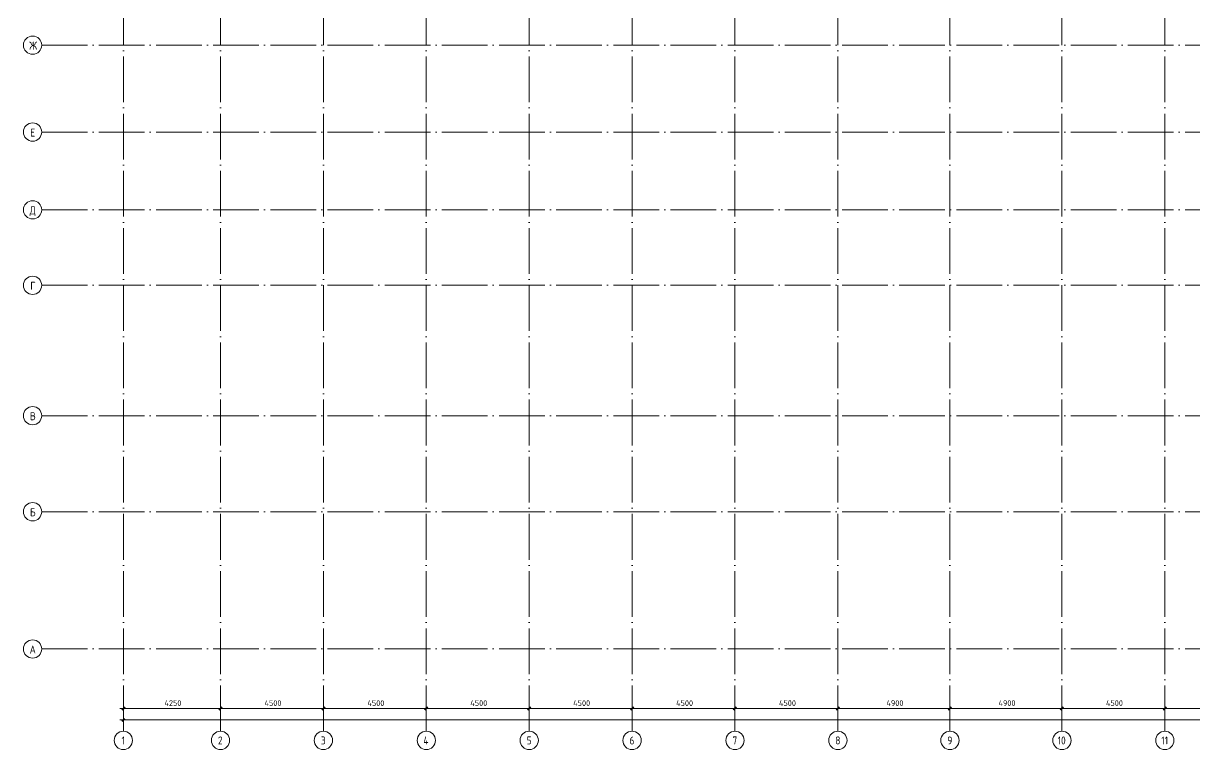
# Model space of a CAD drawing. Header units: millimetres. Extents: x 97 to 215964, y -4577 to 60645.
# Drawn here: x 54428 to 105648, y -4373 to 27375 of the extents above; entities that cross this region are included whole.
import ezdxf

# ---------------------------------------------------------------- set-up
doc = ezdxf.new("R2010")
doc.units = ezdxf.units.MM
doc.linetypes.add('ADSK_Линия сетки', pattern=[2500, 2000, -250, 0, -250])
for name, color, linetype, lineweight in [('A-____-____-DIMS', 211, 'Continuous', 9), ('A-____-____-DIMS-100', 211, 'Continuous', 9), ('S-GRID-____-IDEN', 1, 'Continuous', 20), ('S-GRID-____-OTLN', 1, 'Continuous', 9)]:
    doc.layers.add(name, color=color, linetype=linetype, lineweight=lineweight)
doc.styles.add('GOST Common', font='GOST_Common.ttf', dxfattribs={"width": 0.9, "height": 250})
doc.styles.add('GOST Common_2', font='GOST_Common.ttf', dxfattribs={"width": 0.9, "height": 350})
doc.dimstyles.new('ADSK_Основной_2_5_мм_Округление_до_10_мм', dxfattribs={"dimscale": 304.8, "dimtxt": 0.824897, "dimasz": 0.463911, "dimexe": 0.492126, "dimexo": 0.001615, "dimgap": 0.098425, "dimtad": 1, "dimdec": 0, "dimlfac": 304.8, "dimrnd": 10, "dimdsep": 46, "dimtxsty": 'GOST Common', "dimblk1": 'OBLIQUE', "dimblk2": 'OBLIQUE', "dimsah": 1, "dimcen": 0.09, "dimdle": 0.492126, "dimazin": 2, "dimtfac": 1, "dimtdec": 4, "dimtix": 1, "dimtmove": 0, "dimatfit": 3, "dimfxl": 1, "dimtvp": 1, "dimtolj": 1, "dimtzin": 0, "dimlwd": 20, "dimlwe": 20, "dimarcsym": 2})

# ---------------------------------------------------------------- blocks, each defined once
blk = doc.blocks.new('Ось сетки - Круг_Ø8 мм-8258-О_АИ_ПП_8_400_Целиком')
at = {"layer": 'S-GRID-____-IDEN'}
for start, end in [(360, 180), (180, 360)]:
    blk.add_arc((0, 0), 4, start, end, dxfattribs=at)
blk = doc.blocks.new('DIMBLOCK67-О_АИ_ПП_8_400_Целиком')
at = {"layer": 'A-____-____-DIMS-100', "lineweight": 40}
for p, q in [((104348, -2573), (104419, -2502)), ((108848, -2573), (108919, -2502)), ((104348, -2573), (104277, -2643)), ((108848, -2573), (108777, -2643))]:
    blk.add_line(p, q, dxfattribs=at)
at = {"layer": 'A-____-____-DIMS-100', "lineweight": 20}
for p, q in [((104348, -2523), (104348, -2723)), ((104348, -2573), (104348, -2523)), ((108848, -2523), (108848, -2723)), ((108848, -2573), (108848, -2523)), ((108848, -2573), (104348, -2573))]:
    blk.add_line(p, q, dxfattribs=at)
at = {"layer": 'A-____-____-DIMS-100', "color": 0, "lineweight": 20, "insert": (106272, -2216), "char_height": 250, "width": 782.41, "attachment_point": 1, "line_spacing_factor": 1.022761, "style": 'GOST Common'}
blk.add_mtext('4500', dxfattribs=at)
blk = doc.blocks.new('_Oblique')
at = {"color": 0, "linetype": 'ByBlock', "lineweight": -2}
blk.add_line((-0.5, -0.5), (0.5, 0.5), dxfattribs=at)
blk = doc.blocks.new('DIMBLOCK68-О_АИ_ПП_8_400_Целиком')
at = {"layer": 'A-____-____-DIMS-100', "lineweight": 40}
for p, q in [((99848, -2573), (99919, -2502)), ((104348, -2573), (104419, -2502)), ((99848, -2573), (99777, -2643)), ((104348, -2573), (104277, -2643))]:
    blk.add_line(p, q, dxfattribs=at)
at = {"layer": 'A-____-____-DIMS-100', "lineweight": 20}
for p, q in [((99848, -2523), (99848, -2723)), ((99848, -2573), (99848, -2523)), ((104348, -2523), (104348, -2723)), ((104348, -2573), (104348, -2523)), ((104348, -2573), (99848, -2573))]:
    blk.add_line(p, q, dxfattribs=at)
at = {"layer": 'A-____-____-DIMS-100', "color": 0, "lineweight": 20, "insert": (101772, -2216), "char_height": 250, "width": 782.41, "attachment_point": 1, "line_spacing_factor": 1.022761, "style": 'GOST Common'}
blk.add_mtext('4500', dxfattribs=at)
blk = doc.blocks.new('DIMBLOCK69-О_АИ_ПП_8_400_Целиком')
at = {"layer": 'A-____-____-DIMS-100', "lineweight": 40}
for p, q in [((94948, -2573), (95019, -2502)), ((99848, -2573), (99919, -2502)), ((94948, -2573), (94877, -2643)), ((99848, -2573), (99777, -2643))]:
    blk.add_line(p, q, dxfattribs=at)
at = {"layer": 'A-____-____-DIMS-100', "lineweight": 20}
for p, q in [((94948, -2523), (94948, -2723)), ((94948, -2573), (94948, -2523)), ((99848, -2523), (99848, -2723)), ((99848, -2573), (99848, -2523)), ((99848, -2573), (94948, -2573))]:
    blk.add_line(p, q, dxfattribs=at)
at = {"layer": 'A-____-____-DIMS-100', "color": 0, "lineweight": 20, "insert": (97072, -2216), "char_height": 250, "width": 782.41, "attachment_point": 1, "line_spacing_factor": 1.022761, "style": 'GOST Common'}
blk.add_mtext('4900', dxfattribs=at)
blk = doc.blocks.new('DIMBLOCK70-О_АИ_ПП_8_400_Целиком')
at = {"layer": 'A-____-____-DIMS-100', "lineweight": 40}
for p, q in [((90048, -2573), (90119, -2502)), ((94948, -2573), (95019, -2502)), ((90048, -2573), (89977, -2643)), ((94948, -2573), (94877, -2643))]:
    blk.add_line(p, q, dxfattribs=at)
at = {"layer": 'A-____-____-DIMS-100', "lineweight": 20}
for p, q in [((90048, -2523), (90048, -2723)), ((90048, -2573), (90048, -2523)), ((94948, -2523), (94948, -2723)), ((94948, -2573), (94948, -2523)), ((94948, -2573), (90048, -2573))]:
    blk.add_line(p, q, dxfattribs=at)
at = {"layer": 'A-____-____-DIMS-100', "color": 0, "lineweight": 20, "insert": (92172, -2216), "char_height": 250, "width": 782.41, "attachment_point": 1, "line_spacing_factor": 1.022761, "style": 'GOST Common'}
blk.add_mtext('4900', dxfattribs=at)
blk = doc.blocks.new('DIMBLOCK71-О_АИ_ПП_8_400_Целиком')
at = {"layer": 'A-____-____-DIMS-100', "lineweight": 40}
for p, q in [((85548, -2573), (85619, -2502)), ((90048, -2573), (90119, -2502)), ((85548, -2573), (85477, -2643)), ((90048, -2573), (89977, -2643))]:
    blk.add_line(p, q, dxfattribs=at)
at = {"layer": 'A-____-____-DIMS-100', "lineweight": 20}
for p, q in [((85548, -2523), (85548, -2723)), ((85548, -2573), (85548, -2523)), ((90048, -2523), (90048, -2723)), ((90048, -2573), (90048, -2523)), ((90048, -2573), (85548, -2573))]:
    blk.add_line(p, q, dxfattribs=at)
at = {"layer": 'A-____-____-DIMS-100', "color": 0, "lineweight": 20, "insert": (87472, -2216), "char_height": 250, "width": 782.41, "attachment_point": 1, "line_spacing_factor": 1.022761, "style": 'GOST Common'}
blk.add_mtext('4500', dxfattribs=at)
blk = doc.blocks.new('DIMBLOCK72-О_АИ_ПП_8_400_Целиком')
at = {"layer": 'A-____-____-DIMS-100', "lineweight": 40}
for p, q in [((81048, -2573), (81119, -2502)), ((85548, -2573), (85619, -2502)), ((81048, -2573), (80977, -2643)), ((85548, -2573), (85477, -2643))]:
    blk.add_line(p, q, dxfattribs=at)
at = {"layer": 'A-____-____-DIMS-100', "lineweight": 20}
for p, q in [((81048, -2523), (81048, -2723)), ((81048, -2573), (81048, -2523)), ((85548, -2523), (85548, -2723)), ((85548, -2573), (85548, -2523)), ((85548, -2573), (81048, -2573))]:
    blk.add_line(p, q, dxfattribs=at)
at = {"layer": 'A-____-____-DIMS-100', "color": 0, "lineweight": 20, "insert": (82972, -2216), "char_height": 250, "width": 782.41, "attachment_point": 1, "line_spacing_factor": 1.022761, "style": 'GOST Common'}
blk.add_mtext('4500', dxfattribs=at)
blk = doc.blocks.new('DIMBLOCK73-О_АИ_ПП_8_400_Целиком')
at = {"layer": 'A-____-____-DIMS-100', "lineweight": 40}
for p, q in [((76548, -2573), (76619, -2502)), ((81048, -2573), (81119, -2502)), ((76548, -2573), (76477, -2643)), ((81048, -2573), (80977, -2643))]:
    blk.add_line(p, q, dxfattribs=at)
at = {"layer": 'A-____-____-DIMS-100', "lineweight": 20}
for p, q in [((76548, -2523), (76548, -2723)), ((76548, -2573), (76548, -2523)), ((81048, -2523), (81048, -2723)), ((81048, -2573), (81048, -2523)), ((81048, -2573), (76548, -2573))]:
    blk.add_line(p, q, dxfattribs=at)
at = {"layer": 'A-____-____-DIMS-100', "color": 0, "lineweight": 20, "insert": (78472, -2216), "char_height": 250, "width": 782.41, "attachment_point": 1, "line_spacing_factor": 1.022761, "style": 'GOST Common'}
blk.add_mtext('4500', dxfattribs=at)
blk = doc.blocks.new('DIMBLOCK74-О_АИ_ПП_8_400_Целиком')
at = {"layer": 'A-____-____-DIMS-100', "lineweight": 40}
for p, q in [((72048, -2573), (72119, -2502)), ((76548, -2573), (76619, -2502)), ((72048, -2573), (71977, -2643)), ((76548, -2573), (76477, -2643))]:
    blk.add_line(p, q, dxfattribs=at)
at = {"layer": 'A-____-____-DIMS-100', "lineweight": 20}
for p, q in [((72048, -2523), (72048, -2723)), ((72048, -2573), (72048, -2523)), ((76548, -2523), (76548, -2723)), ((76548, -2573), (76548, -2523)), ((76548, -2573), (72048, -2573))]:
    blk.add_line(p, q, dxfattribs=at)
at = {"layer": 'A-____-____-DIMS-100', "color": 0, "lineweight": 20, "insert": (73972, -2216), "char_height": 250, "width": 782.41, "attachment_point": 1, "line_spacing_factor": 1.022761, "style": 'GOST Common'}
blk.add_mtext('4500', dxfattribs=at)
blk = doc.blocks.new('DIMBLOCK75-О_АИ_ПП_8_400_Целиком')
at = {"layer": 'A-____-____-DIMS-100', "lineweight": 40}
for p, q in [((67548, -2573), (67619, -2502)), ((72048, -2573), (72119, -2502)), ((67548, -2573), (67477, -2643)), ((72048, -2573), (71977, -2643))]:
    blk.add_line(p, q, dxfattribs=at)
at = {"layer": 'A-____-____-DIMS-100', "lineweight": 20}
for p, q in [((67548, -2523), (67548, -2723)), ((67548, -2573), (67548, -2523)), ((72048, -2523), (72048, -2723)), ((72048, -2573), (72048, -2523)), ((72048, -2573), (67548, -2573))]:
    blk.add_line(p, q, dxfattribs=at)
at = {"layer": 'A-____-____-DIMS-100', "color": 0, "lineweight": 20, "insert": (69472, -2216), "char_height": 250, "width": 782.41, "attachment_point": 1, "line_spacing_factor": 1.022761, "style": 'GOST Common'}
blk.add_mtext('4500', dxfattribs=at)
blk = doc.blocks.new('DIMBLOCK76-О_АИ_ПП_8_400_Целиком')
at = {"layer": 'A-____-____-DIMS-100', "lineweight": 40}
for p, q in [((63048, -2573), (63119, -2502)), ((67548, -2573), (67619, -2502)), ((63048, -2573), (62977, -2643)), ((67548, -2573), (67477, -2643))]:
    blk.add_line(p, q, dxfattribs=at)
at = {"layer": 'A-____-____-DIMS-100', "lineweight": 20}
for p, q in [((63048, -2523), (63048, -2723)), ((63048, -2573), (63048, -2523)), ((67548, -2523), (67548, -2723)), ((67548, -2573), (67548, -2523)), ((67548, -2573), (63048, -2573))]:
    blk.add_line(p, q, dxfattribs=at)
at = {"layer": 'A-____-____-DIMS-100', "color": 0, "lineweight": 20, "insert": (64972, -2216), "char_height": 250, "width": 782.41, "attachment_point": 1, "line_spacing_factor": 1.022761, "style": 'GOST Common'}
blk.add_mtext('4500', dxfattribs=at)
blk = doc.blocks.new('DIMBLOCK77-О_АИ_ПП_8_400_Целиком')
at = {"layer": 'A-____-____-DIMS-100', "lineweight": 40}
for p, q in [((58798, -2573), (58869, -2502)), ((63048, -2573), (63119, -2502)), ((58798, -2573), (58727, -2643)), ((63048, -2573), (62977, -2643))]:
    blk.add_line(p, q, dxfattribs=at)
at = {"layer": 'A-____-____-DIMS-100', "lineweight": 20}
for p, q in [((58798, -2523), (58798, -2723)), ((58798, -2573), (58798, -2523)), ((63048, -2523), (63048, -2723)), ((63048, -2573), (63048, -2523)), ((63048, -2573), (58648, -2573))]:
    blk.add_line(p, q, dxfattribs=at)
at = {"layer": 'A-____-____-DIMS-100', "color": 0, "lineweight": 20, "insert": (60597, -2216), "char_height": 250, "width": 782.41, "attachment_point": 1, "line_spacing_factor": 1.022761, "style": 'GOST Common'}
blk.add_mtext('4250', dxfattribs=at)
blk = doc.blocks.new('DIMBLOCK78-О_АИ_ПП_8_400_Целиком')
at = {"layer": 'A-____-____-DIMS-100', "lineweight": 20}
for p, q in [((58798, -3128), (58798, -2928)), ((211548, -3128), (211548, -2928)), ((58648, -3078), (211698, -3078)), ((58798, -3078), (58798, -3128)), ((211548, -3078), (211548, -3128))]:
    blk.add_line(p, q, dxfattribs=at)
at = {"layer": 'A-____-____-DIMS-100', "lineweight": 40}
for p, q in [((58798, -3078), (58869, -3007)), ((211548, -3078), (211619, -3007)), ((58798, -3078), (58727, -3148)), ((211548, -3078), (211477, -3148))]:
    blk.add_line(p, q, dxfattribs=at)
at = {"layer": 'A-____-____-DIMS-100', "color": 0, "lineweight": 20, "insert": (134723, -2721), "char_height": 250, "width": 1079.01, "attachment_point": 1, "line_spacing_factor": 1.022761, "style": 'GOST Common'}
blk.add_mtext('152750', dxfattribs=at)

msp = doc.modelspace()

# ---------------------------------------------------------------- linework, layer by layer
at = {"layer": 'S-GRID-____-OTLN', "linetype": 'ADSK_Линия сетки'}
for p, q in [((58797.887824, -3572.657751), (58797.887824, 60644.999414)), ((63047.887824, -3572.657751), (63047.887824, 60644.999414)), ((67547.887824, -3572.657751), (67547.887824, 60644.999414)), ((72047.887824, -3572.657751), (72047.887824, 60644.999414)), ((76547.887824, -3572.657751), (76547.887824, 60644.999414)), ((81047.887824, -3572.657751), (81047.887824, 60644.999414)), ((85547.887824, -3572.657751), (85547.887824, 60644.999414)), ((90047.887824, -3572.657751), (90047.887824, 60644.999414)), ((94947.887824, -3572.657751), (94947.887824, 60644.999414)), ((99847.887824, -3572.657751), (99847.887824, 60644.999414)), ((104347.887824, -3572.657751), (104347.887824, 60644.999414)), ((55228.336609, 26425.000586), (215146.441901, 26425.000586)), ((55228.336609, 22625.000586), (215146.441901, 22625.000586)), ((55228.336609, 19225.000586), (215146.441901, 19225.000586)), ((55228.336609, 15925.000586), (215146.441901, 15925.000586)), ((55228.336609, 10225.000586), (215146.441901, 10225.000586)), ((55228.336609, 6025.000586), (215146.441901, 6025.000586)), ((55228.336609, 25.000586), (215146.441901, 25.000586))]:
    msp.add_line(p, q, dxfattribs=at)

# ---------------------------------------------------------------- block references
at = {"layer": 'S-GRID-____-IDEN', "xscale": 99.99999999999993, "yscale": 99.99999999999993, "zscale": 99.99999999999993, "rotation": 269.9999999999994}
for p in [(54828.336609, 26425.000586), (54828.336609, 22625.000586), (54828.336609, 19225.000586), (54828.336609, 15925.000586), (54828.336609, 10225.000586), (54828.336609, 6025.000586), (54828.336609, 25.000586)]:
    msp.add_blockref('Ось сетки - Круг_Ø8 мм-8258-О_АИ_ПП_8_400_Целиком', p, dxfattribs=at)
at = {"layer": 'S-GRID-____-IDEN', "xscale": 99.99999999999993, "yscale": 99.99999999999993, "zscale": 99.99999999999993}
for p in [(58797.887824, -3972.657751), (63047.887824, -3972.657751), (67547.887824, -3972.657751), (72047.887824, -3972.657751), (76547.887824, -3972.657751), (81047.887824, -3972.657751), (85547.887824, -3972.657751), (90047.887824, -3972.657751), (94947.887824, -3972.657751), (99847.887824, -3972.657751), (104347.887824, -3972.657751)]:
    msp.add_blockref('Ось сетки - Круг_Ø8 мм-8258-О_АИ_ПП_8_400_Целиком', p, dxfattribs=at)

# ---------------------------------------------------------------- texts
at = {"layer": 'S-GRID-____-IDEN', "lineweight": 9, "char_height": 350, "attachment_point": 1, "style": 'GOST Common_2'}
for s, insert, width in [('\\fGOST Common|b0|i0|c204|p34|;\\W.9;Ж', (54682.163716, 26577.587499), 389.620125), ('\\fGOST Common|b0|i0|c204|p34|;\\W.9;Е', (54729.863716, 22777.587499), 274.177125), ('\\fGOST Common|b0|i0|c204|p34|;\\W.9;Д', (54700.163716, 19377.587499), 346.329), ('\\fGOST Common|b0|i0|c204|p34|;\\W.9;Г', (54729.863716, 16077.587499), 274.177125), ('\\fGOST Common|b0|i0|c204|p34|;\\W.9;В', (54715.013716, 10377.587499), 310.2530625), ('\\fGOST Common|b0|i0|c204|p34|;\\W.9;Б', (54715.013716, 6177.587499), 310.2530625), ('\\fGOST Common|b0|i0|c204|p34|;\\W.9;А', (54700.163716, 177.587499), 346.329), ('\\fGOST Common|b0|i0|c204|p34|;\\W.9;1', (58719.657161, -3800.124393), 187.594875), ('\\fGOST Common|b0|i0|c204|p34|;\\W.9;2', (62934.107161, -3800.124393), 274.177125), ('\\fGOST Common|b0|i0|c204|p34|;\\W.9;3', (67436.807161, -3800.124393), 266.9619375), ('\\fGOST Common|b0|i0|c204|p34|;\\W.9;4', (71919.257161, -3800.124393), 310.2530625), ('\\fGOST Common|b0|i0|c204|p34|;\\W.9;5', (76434.107161, -3800.124393), 274.177125), ('\\fGOST Common|b0|i0|c204|p34|;\\W.9;6', (80934.107161, -3800.124393), 274.177125), ('\\fGOST Common|b0|i0|c204|p34|;\\W.9;7', (85434.107161, -3800.124393), 274.177125), ('\\fGOST Common|b0|i0|c204|p34|;\\W.9;8', (89934.107161, -3800.124393), 274.177125), ('\\fGOST Common|b0|i0|c204|p34|;\\W.9;9', (94834.107161, -3800.124393), 274.177125), ('10', (99656.707161, -3800.124393), 461.772), ('11', (104192.257161, -3800.124393), 375.18975)]:
    msp.add_mtext(s, dxfattribs=dict(at, insert=insert, width=width))

# ---------------------------------------------------------------- dimensions: what is measured, and where the dimension line sits
at = {"layer": 'A-____-____-DIMS', "lineweight": 20}
for base, p1, p2, override, picture, middle in [((58797.887824, -2572.657751), (63047.887824, -2672.642649), (58797.887824, -2672.642649), {"dimpost": '<>', "dimfxl": 4250}, 'DIMBLOCK77-О_АИ_ПП_8_400_Целиком', (60922.887824, -2417.657751)), ((63047.887824, -2572.657751), (67547.887824, -2672.642649), (63047.887824, -2672.642649), {"dimpost": '<>', "dimfxl": 4500}, 'DIMBLOCK76-О_АИ_ПП_8_400_Целиком', (65297.887824, -2417.657751)), ((67547.887824, -2572.657751), (72047.887824, -2672.642649), (67547.887824, -2672.642649), {"dimpost": '<>', "dimfxl": 4500}, 'DIMBLOCK75-О_АИ_ПП_8_400_Целиком', (69797.887824, -2417.657751)), ((72047.887824, -2572.657751), (76547.887824, -2672.642649), (72047.887824, -2672.642649), {"dimpost": '<>', "dimfxl": 4500}, 'DIMBLOCK74-О_АИ_ПП_8_400_Целиком', (74297.887824, -2417.657751)), ((76547.887824, -2572.657751), (81047.887824, -2672.642649), (76547.887824, -2672.642649), {"dimpost": '<>', "dimfxl": 4500}, 'DIMBLOCK73-О_АИ_ПП_8_400_Целиком', (78797.887824, -2417.657751)), ((81047.887824, -2572.657751), (85547.887824, -2672.642649), (81047.887824, -2672.642649), {"dimpost": '<>', "dimfxl": 4500}, 'DIMBLOCK72-О_АИ_ПП_8_400_Целиком', (83297.887824, -2417.657751)), ((85547.887824, -2572.657751), (90047.887824, -2672.642649), (85547.887824, -2672.642649), {"dimpost": '<>', "dimfxl": 4500}, 'DIMBLOCK71-О_АИ_ПП_8_400_Целиком', (87797.887824, -2417.657751)), ((90047.887824, -2572.657751), (94947.887824, -2672.642649), (90047.887824, -2672.642649), {"dimpost": '<>', "dimfxl": 4900}, 'DIMBLOCK70-О_АИ_ПП_8_400_Целиком', (92497.887824, -2417.657751)), ((94947.887824, -2572.657751), (99847.887824, -2672.642649), (94947.887824, -2672.642649), {"dimpost": '<>', "dimfxl": 4900}, 'DIMBLOCK69-О_АИ_ПП_8_400_Целиком', (97397.887824, -2417.657751)), ((99847.887824, -2572.657751), (104347.887824, -2672.642649), (99847.887824, -2672.642649), {"dimpost": '<>', "dimfxl": 4500}, 'DIMBLOCK68-О_АИ_ПП_8_400_Целиком', (102097.887824, -2417.657751)), ((104347.887824, -2572.657751), (108847.887824, -2672.642649), (104347.887824, -2672.642649), {"dimpost": '<>', "dimfxl": 4500}, 'DIMBLOCK67-О_АИ_ПП_8_400_Целиком', (106597.887824, -2417.657751)), ((211547.888824, -3077.661963), (58797.887824, -2977.677064), (211547.888824, -2977.677064), {"dimpost": '<>', "dimfxl": 152750.001}, 'DIMBLOCK78-О_АИ_ПП_8_400_Целиком', (135172.888324, -2922.661963))]:
    dim = msp.add_linear_dim(base=base, p1=p1, p2=p2, dimstyle='ADSK_Основной_2_5_мм_Округление_до_10_мм', override=override, dxfattribs=at)
    dim.commit()
    dim.dimension.update_dxf_attribs({"geometry": picture, "text_midpoint": middle})

doc.saveas('drawing.dxf')
